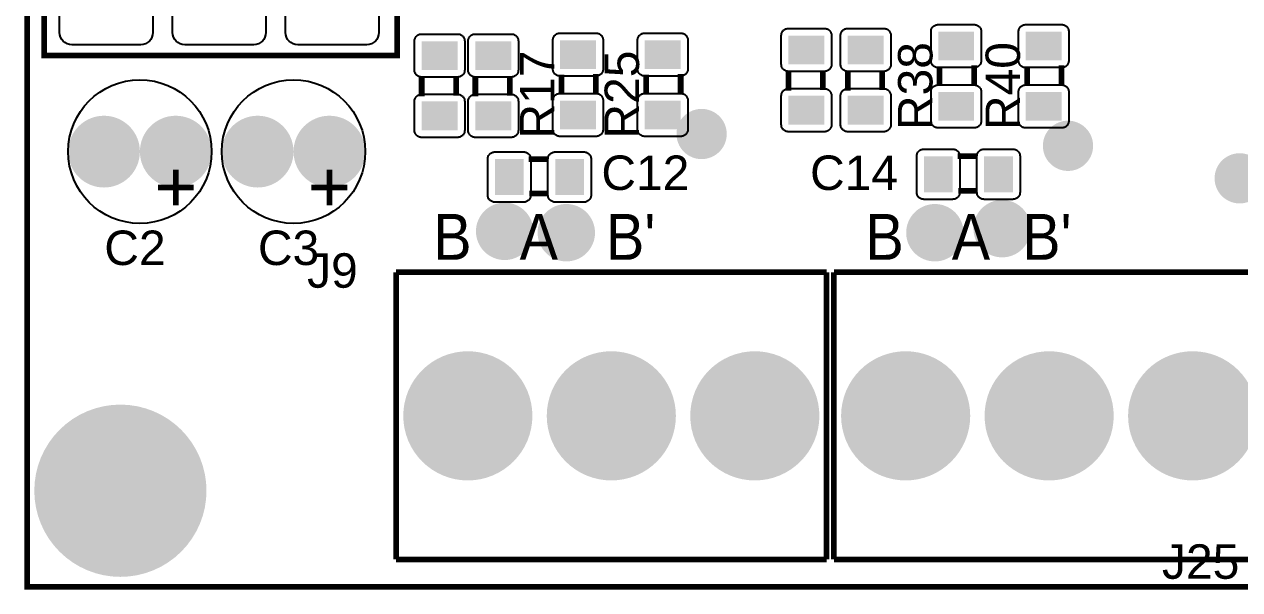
# Model space of a CAD drawing. Header units: inches. Extents: x -3.26 to 3.25, y -2.28 to 2.27.
# Drawn here: x -3.26 to -1.566, y -2.279 to -1.492 of the extents above; entities that cross this region are included whole.
import ezdxf

# ---------------------------------------------------------------- set-up
doc = ezdxf.new("R2010")
doc.units = ezdxf.units.IN
doc.layers.get('0').update_dxf_attribs({"linetype": 'CONTINUOUS'})

# ---------------------------------------------------------------- blocks, each defined once
blk = doc.blocks.new('RPAD')
blk.add_trace([(-0.5, -0.5), (-0.5, 0.5), (0.5, -0.5), (0.5, 0.5)])
blk = doc.blocks.new('EPAD')
at = {"const_width": 0.5}
blk.add_lwpolyline([(-0.25, 0, 1), (0.25, 0, 1)], format="xyb", close=True, dxfattribs=at)

msp = doc.modelspace()

# ---------------------------------------------------------------- linework, layer by layer
at = {"const_width": 0.008}
for points in [[(-3.255646, -2.275421), (3.249827, -2.275421), (3.249827, 2.267886), (-3.255646, 2.267886), (-3.255646, -2.275421)], [(-3.255646, -2.275421), (3.249827, -2.275421), (3.249827, 2.267886), (-3.255646, 2.267886), (-3.255646, -2.275421)], [(-3.255646, -2.275421), (3.249827, -2.275421), (3.249827, 2.267886), (-3.255646, 2.267886), (-3.255646, -2.275421)], [(-3.232024, -1.535264), (-2.739898, -1.535264), (-2.739898, -0.610067), (-3.232024, -0.610067), (-3.232024, -1.535264)], [(-3.232024, -1.535264), (-2.739898, -1.535264), (-2.739898, -0.610067), (-3.232024, -0.610067), (-3.232024, -1.535264)], [(-3.232024, -1.535264), (-2.739898, -1.535264), (-2.739898, -0.610067), (-3.232024, -0.610067), (-3.232024, -1.535264)], [(-2.510929, -1.588941), (-2.510929, -1.561941)], [(-2.510929, -1.588941), (-2.510929, -1.561941)], [(-2.510929, -1.588941), (-2.510929, -1.561941)], [(-2.462929, -1.588941), (-2.462929, -1.560941)], [(-2.462929, -1.588941), (-2.462929, -1.560941)], [(-2.462929, -1.588941), (-2.462929, -1.560941)], [(-2.392819, -1.588941), (-2.392819, -1.561941)], [(-2.392819, -1.588941), (-2.392819, -1.561941)], [(-2.392819, -1.588941), (-2.392819, -1.561941)], [(-2.344819, -1.588941), (-2.344819, -1.560941)], [(-2.344819, -1.588941), (-2.344819, -1.560941)], [(-2.344819, -1.588941), (-2.344819, -1.560941)], [(-2.194559, -1.55639), (-2.194559, -1.58439)], [(-2.194559, -1.55639), (-2.194559, -1.58439)], [(-2.194559, -1.55639), (-2.194559, -1.58439)], [(-2.146559, -1.55639), (-2.146559, -1.58339)], [(-2.146559, -1.55639), (-2.146559, -1.58339)], [(-2.146559, -1.55639), (-2.146559, -1.58339)], [(-2.111882, -1.55639), (-2.111882, -1.58439)], [(-2.111882, -1.55639), (-2.111882, -1.58439)], [(-2.111882, -1.55639), (-2.111882, -1.58439)], [(-2.063882, -1.55639), (-2.063882, -1.58339)], [(-2.063882, -1.55639), (-2.063882, -1.58339)], [(-2.063882, -1.55639), (-2.063882, -1.58339)], [(-1.983898, -1.57713), (-1.983898, -1.55013)], [(-1.983898, -1.57713), (-1.983898, -1.55013)], [(-1.983898, -1.57713), (-1.983898, -1.55013)], [(-1.935898, -1.57713), (-1.935898, -1.54913)], [(-1.935898, -1.57713), (-1.935898, -1.54913)], [(-1.935898, -1.57713), (-1.935898, -1.54913)], [(-1.86185, -1.57713), (-1.86185, -1.55013)], [(-1.86185, -1.57713), (-1.86185, -1.55013)], [(-1.86185, -1.57713), (-1.86185, -1.55013)], [(-1.81385, -1.57713), (-1.81385, -1.54913)], [(-1.81385, -1.57713), (-1.81385, -1.54913)], [(-1.81385, -1.57713), (-1.81385, -1.54913)], [(-2.705843, -1.564264), (-2.705843, -1.592264)], [(-2.705843, -1.564264), (-2.705843, -1.592264)], [(-2.705843, -1.564264), (-2.705843, -1.592264)], [(-2.657843, -1.564264), (-2.657843, -1.591264)], [(-2.657843, -1.564264), (-2.657843, -1.591264)], [(-2.657843, -1.564264), (-2.657843, -1.591264)], [(-2.631039, -1.564264), (-2.631039, -1.592264)], [(-2.631039, -1.564264), (-2.631039, -1.592264)], [(-2.631039, -1.564264), (-2.631039, -1.592264)], [(-2.583039, -1.564264), (-2.583039, -1.591264)], [(-2.583039, -1.564264), (-2.583039, -1.591264)], [(-2.583039, -1.564264), (-2.583039, -1.591264)], [(-2.52874, -1.679555), (-2.55674, -1.679555)], [(-2.52874, -1.679555), (-2.55674, -1.679555)], [(-2.52874, -1.679555), (-2.55674, -1.679555)], [(-1.930843, -1.675618), (-1.958843, -1.675618)], [(-1.930843, -1.675618), (-1.958843, -1.675618)], [(-1.930843, -1.675618), (-1.958843, -1.675618)], [(-3.048528, -1.744122), (-3.048528, -1.694122)], [(-3.048528, -1.744122), (-3.048528, -1.694122)], [(-3.048528, -1.744122), (-3.048528, -1.694122)], [(-2.834386, -1.744122), (-2.834386, -1.694122)], [(-2.834386, -1.744122), (-2.834386, -1.694122)], [(-2.834386, -1.744122), (-2.834386, -1.694122)], [(-3.023528, -1.719122), (-3.073528, -1.719122)], [(-3.023528, -1.719122), (-3.073528, -1.719122)], [(-3.023528, -1.719122), (-3.073528, -1.719122)], [(-2.809386, -1.719122), (-2.859386, -1.719122)], [(-2.809386, -1.719122), (-2.859386, -1.719122)], [(-2.809386, -1.719122), (-2.859386, -1.719122)], [(-2.52874, -1.727555), (-2.55574, -1.727555)], [(-2.52874, -1.727555), (-2.55574, -1.727555)], [(-2.52874, -1.727555), (-2.55574, -1.727555)], [(-1.930843, -1.723618), (-1.957843, -1.723618)], [(-1.930843, -1.723618), (-1.957843, -1.723618)], [(-1.930843, -1.723618), (-1.957843, -1.723618)], [(-2.741472, -1.837232), (-2.741472, -2.237232)], [(-2.141472, -1.837232), (-2.741472, -1.837232)], [(-2.741472, -1.837232), (-2.741472, -2.237232)], [(-2.141472, -1.837232), (-2.741472, -1.837232)], [(-2.741472, -1.837232), (-2.741472, -2.237232)], [(-2.141472, -1.837232), (-2.741472, -1.837232)], [(-2.141472, -1.837232), (-2.141472, -2.237232)], [(-2.141472, -1.837232), (-2.141472, -2.237232)], [(-2.141472, -1.837232), (-2.141472, -2.237232)], [(-2.131236, -1.837232), (-2.131236, -2.237232)], [(-1.531236, -1.837232), (-2.131236, -1.837232)], [(-2.131236, -1.837232), (-2.131236, -2.237232)], [(-1.531236, -1.837232), (-2.131236, -1.837232)], [(-2.131236, -1.837232), (-2.131236, -2.237232)], [(-1.531236, -1.837232), (-2.131236, -1.837232)], [(-2.741472, -2.237232), (-2.141472, -2.237232)], [(-2.741472, -2.237232), (-2.141472, -2.237232)], [(-2.741472, -2.237232), (-2.141472, -2.237232)], [(-2.131236, -2.237232), (-1.531236, -2.237232)], [(-2.131236, -2.237232), (-1.531236, -2.237232)], [(-2.131236, -2.237232), (-1.531236, -2.237232)]]:
    msp.add_lwpolyline(points, dxfattribs=at)
for points in [[(-3.080409, -1.457146), (-3.080409, -1.503146), (-3.080748, -1.506622), (-3.081721, -1.509836), (-3.083267, -1.512727), (-3.085324, -1.515231), (-3.087828, -1.517288), (-3.090719, -1.518834), (-3.093933, -1.519807), (-3.097409, -1.520146), (-3.193409, -1.520146), (-3.196885, -1.519807), (-3.2001, -1.518834), (-3.202991, -1.517288), (-3.205495, -1.515231), (-3.207552, -1.512727), (-3.209098, -1.509836), (-3.210071, -1.506622), (-3.210409, -1.503146), (-3.210409, -1.457146)], [(-2.922929, -1.457146), (-2.922929, -1.503146), (-2.923267, -1.506622), (-2.924241, -1.509836), (-2.925787, -1.512727), (-2.927843, -1.515231), (-2.930348, -1.517288), (-2.933239, -1.518834), (-2.936453, -1.519807), (-2.939929, -1.520146), (-3.035929, -1.520146), (-3.039405, -1.519807), (-3.042619, -1.518834), (-3.04551, -1.517288), (-3.048015, -1.515231), (-3.050072, -1.512727), (-3.051618, -1.509836), (-3.052591, -1.506622), (-3.052929, -1.503146), (-3.052929, -1.457146)], [(-2.765449, -1.457146), (-2.765449, -1.503146), (-2.765787, -1.506622), (-2.76676, -1.509836), (-2.768306, -1.512727), (-2.770363, -1.515231), (-2.772868, -1.517288), (-2.775759, -1.518834), (-2.778973, -1.519807), (-2.782449, -1.520146), (-2.878449, -1.520146), (-2.881925, -1.519807), (-2.885139, -1.518834), (-2.88803, -1.517288), (-2.890535, -1.515231), (-2.892591, -1.512727), (-2.894137, -1.509836), (-2.895111, -1.506622), (-2.895449, -1.503146), (-2.895449, -1.457146)]]:
    msp.add_lwpolyline(points)
for points in [[(-2.645843, -1.515264), (-2.645843, -1.555264), (-2.645893, -1.556303), (-2.646041, -1.557308), (-2.646283, -1.558275), (-2.646614, -1.559199), (-2.647029, -1.560076), (-2.647524, -1.5609), (-2.648093, -1.561667), (-2.648733, -1.562373), (-2.649439, -1.563013), (-2.650207, -1.563583), (-2.651031, -1.564077), (-2.651907, -1.564492), (-2.652831, -1.564823), (-2.653798, -1.565065), (-2.654803, -1.565213), (-2.655843, -1.565264), (-2.705843, -1.565264), (-2.706882, -1.565213), (-2.707887, -1.565065), (-2.708854, -1.564823), (-2.709778, -1.564492), (-2.710654, -1.564077), (-2.711478, -1.563583), (-2.712246, -1.563013), (-2.712952, -1.562373), (-2.713592, -1.561667), (-2.714161, -1.5609), (-2.714656, -1.560076), (-2.715071, -1.559199), (-2.715402, -1.558275), (-2.715644, -1.557308), (-2.715792, -1.556303), (-2.715843, -1.555264), (-2.715843, -1.515264), (-2.715792, -1.514224), (-2.715644, -1.513219), (-2.715402, -1.512252), (-2.715071, -1.511328), (-2.714656, -1.510452), (-2.714161, -1.509628), (-2.713592, -1.50886), (-2.712952, -1.508154), (-2.712246, -1.507514), (-2.711478, -1.506945), (-2.710654, -1.50645), (-2.709778, -1.506035), (-2.708854, -1.505705), (-2.707887, -1.505463), (-2.706882, -1.505314), (-2.705843, -1.505264), (-2.655843, -1.505264), (-2.654803, -1.505314), (-2.653798, -1.505463), (-2.652831, -1.505705), (-2.651907, -1.506035), (-2.651031, -1.50645), (-2.650207, -1.506945), (-2.649439, -1.507514), (-2.648733, -1.508154), (-2.648093, -1.50886), (-2.647524, -1.509628), (-2.647029, -1.510452), (-2.646614, -1.511328), (-2.646283, -1.512252), (-2.646041, -1.513219), (-2.645893, -1.514224), (-2.645843, -1.515264)], [(-2.571039, -1.515264), (-2.571039, -1.555264), (-2.57109, -1.556303), (-2.571238, -1.557308), (-2.57148, -1.558275), (-2.571811, -1.559199), (-2.572226, -1.560076), (-2.57272, -1.5609), (-2.57329, -1.561667), (-2.57393, -1.562373), (-2.574636, -1.563013), (-2.575404, -1.563583), (-2.576228, -1.564077), (-2.577104, -1.564492), (-2.578028, -1.564823), (-2.578995, -1.565065), (-2.58, -1.565213), (-2.581039, -1.565264), (-2.631039, -1.565264), (-2.632079, -1.565213), (-2.633084, -1.565065), (-2.634051, -1.564823), (-2.634975, -1.564492), (-2.635851, -1.564077), (-2.636675, -1.563583), (-2.637443, -1.563013), (-2.638149, -1.562373), (-2.638789, -1.561667), (-2.639358, -1.5609), (-2.639853, -1.560076), (-2.640268, -1.559199), (-2.640598, -1.558275), (-2.640841, -1.557308), (-2.640989, -1.556303), (-2.641039, -1.555264), (-2.641039, -1.515264), (-2.640989, -1.514224), (-2.640841, -1.513219), (-2.640598, -1.512252), (-2.640268, -1.511328), (-2.639853, -1.510452), (-2.639358, -1.509628), (-2.638789, -1.50886), (-2.638149, -1.508154), (-2.637443, -1.507514), (-2.636675, -1.506945), (-2.635851, -1.50645), (-2.634975, -1.506035), (-2.634051, -1.505705), (-2.633084, -1.505463), (-2.632079, -1.505314), (-2.631039, -1.505264), (-2.581039, -1.505264), (-2.58, -1.505314), (-2.578995, -1.505463), (-2.578028, -1.505705), (-2.577104, -1.506035), (-2.576228, -1.50645), (-2.575404, -1.506945), (-2.574636, -1.507514), (-2.57393, -1.508154), (-2.57329, -1.50886), (-2.57272, -1.509628), (-2.572226, -1.510452), (-2.571811, -1.511328), (-2.57148, -1.512252), (-2.571238, -1.513219), (-2.57109, -1.514224), (-2.571039, -1.515264)], [(-2.522929, -1.553941), (-2.522929, -1.513941), (-2.522879, -1.512902), (-2.52273, -1.511896), (-2.522488, -1.51093), (-2.522157, -1.510006), (-2.521743, -1.509129), (-2.521248, -1.508305), (-2.520679, -1.507537), (-2.520039, -1.506831), (-2.519332, -1.506191), (-2.518565, -1.505622), (-2.517741, -1.505128), (-2.516865, -1.504713), (-2.515941, -1.504382), (-2.514974, -1.50414), (-2.513969, -1.503991), (-2.512929, -1.503941), (-2.462929, -1.503941), (-2.46189, -1.503991), (-2.460885, -1.50414), (-2.459918, -1.504382), (-2.458994, -1.504713), (-2.458117, -1.505128), (-2.457293, -1.505622), (-2.456526, -1.506191), (-2.45582, -1.506831), (-2.45518, -1.507537), (-2.45461, -1.508305), (-2.454115, -1.509129), (-2.453701, -1.510006), (-2.45337, -1.51093), (-2.453128, -1.511896), (-2.45298, -1.512902), (-2.452929, -1.513941), (-2.452929, -1.553941), (-2.45298, -1.55498), (-2.453128, -1.555985), (-2.45337, -1.556952), (-2.453701, -1.557876), (-2.454115, -1.558753), (-2.45461, -1.559577), (-2.45518, -1.560344), (-2.45582, -1.56105), (-2.456526, -1.561691), (-2.457293, -1.56226), (-2.458117, -1.562754), (-2.458994, -1.563169), (-2.459918, -1.5635), (-2.460885, -1.563742), (-2.46189, -1.563891), (-2.462929, -1.563941), (-2.512929, -1.563941), (-2.513969, -1.563891), (-2.514974, -1.563742), (-2.515941, -1.5635), (-2.516865, -1.563169), (-2.517741, -1.562754), (-2.518565, -1.56226), (-2.519332, -1.561691), (-2.520039, -1.56105), (-2.520679, -1.560344), (-2.521248, -1.559577), (-2.521743, -1.558753), (-2.522157, -1.557876), (-2.522488, -1.556952), (-2.52273, -1.555985), (-2.522879, -1.55498), (-2.522929, -1.553941)], [(-2.404819, -1.553941), (-2.404819, -1.513941), (-2.404769, -1.512902), (-2.40462, -1.511896), (-2.404378, -1.51093), (-2.404047, -1.510006), (-2.403633, -1.509129), (-2.403138, -1.508305), (-2.402569, -1.507537), (-2.401928, -1.506831), (-2.401222, -1.506191), (-2.400455, -1.505622), (-2.399631, -1.505128), (-2.398754, -1.504713), (-2.39783, -1.504382), (-2.396863, -1.50414), (-2.395858, -1.503991), (-2.394819, -1.503941), (-2.344819, -1.503941), (-2.34378, -1.503991), (-2.342774, -1.50414), (-2.341807, -1.504382), (-2.340883, -1.504713), (-2.340007, -1.505128), (-2.339183, -1.505622), (-2.338416, -1.506191), (-2.337709, -1.506831), (-2.337069, -1.507537), (-2.3365, -1.508305), (-2.336005, -1.509129), (-2.335591, -1.510006), (-2.33526, -1.51093), (-2.335018, -1.511896), (-2.334869, -1.512902), (-2.334819, -1.513941), (-2.334819, -1.553941), (-2.334869, -1.55498), (-2.335018, -1.555985), (-2.33526, -1.556952), (-2.335591, -1.557876), (-2.336005, -1.558753), (-2.3365, -1.559577), (-2.337069, -1.560344), (-2.337709, -1.56105), (-2.338416, -1.561691), (-2.339183, -1.56226), (-2.340007, -1.562754), (-2.340883, -1.563169), (-2.341807, -1.5635), (-2.342774, -1.563742), (-2.34378, -1.563891), (-2.344819, -1.563941), (-2.394819, -1.563941), (-2.395858, -1.563891), (-2.396863, -1.563742), (-2.39783, -1.5635), (-2.398754, -1.563169), (-2.399631, -1.562754), (-2.400455, -1.56226), (-2.401222, -1.561691), (-2.401928, -1.56105), (-2.402569, -1.560344), (-2.403138, -1.559577), (-2.403633, -1.558753), (-2.404047, -1.557876), (-2.404378, -1.556952), (-2.40462, -1.555985), (-2.404769, -1.55498), (-2.404819, -1.553941)], [(-2.134559, -1.50739), (-2.134559, -1.54739), (-2.134609, -1.548429), (-2.134758, -1.549434), (-2.135, -1.550401), (-2.135331, -1.551325), (-2.135745, -1.552202), (-2.13624, -1.553026), (-2.136809, -1.553793), (-2.13745, -1.554499), (-2.138156, -1.555139), (-2.138923, -1.555709), (-2.139747, -1.556203), (-2.140624, -1.556618), (-2.141548, -1.556949), (-2.142515, -1.557191), (-2.14352, -1.557339), (-2.144559, -1.55739), (-2.194559, -1.55739), (-2.195598, -1.557339), (-2.196604, -1.557191), (-2.19757, -1.556949), (-2.198494, -1.556618), (-2.199371, -1.556203), (-2.200195, -1.555709), (-2.200962, -1.555139), (-2.201669, -1.554499), (-2.202309, -1.553793), (-2.202878, -1.553026), (-2.203373, -1.552202), (-2.203787, -1.551325), (-2.204118, -1.550401), (-2.20436, -1.549434), (-2.204509, -1.548429), (-2.204559, -1.54739), (-2.204559, -1.50739), (-2.204509, -1.50635), (-2.20436, -1.505345), (-2.204118, -1.504378), (-2.203787, -1.503454), (-2.203373, -1.502578), (-2.202878, -1.501754), (-2.202309, -1.500986), (-2.201669, -1.50028), (-2.200962, -1.49964), (-2.200195, -1.499071), (-2.199371, -1.498576), (-2.198494, -1.498161), (-2.19757, -1.497831), (-2.196604, -1.497589), (-2.195598, -1.49744), (-2.194559, -1.49739), (-2.144559, -1.49739), (-2.14352, -1.49744), (-2.142515, -1.497589), (-2.141548, -1.497831), (-2.140624, -1.498161), (-2.139747, -1.498576), (-2.138923, -1.499071), (-2.138156, -1.49964), (-2.13745, -1.50028), (-2.136809, -1.500986), (-2.13624, -1.501754), (-2.135745, -1.502578), (-2.135331, -1.503454), (-2.135, -1.504378), (-2.134758, -1.505345), (-2.134609, -1.50635), (-2.134559, -1.50739)], [(-2.051882, -1.50739), (-2.051882, -1.54739), (-2.051932, -1.548429), (-2.052081, -1.549434), (-2.052323, -1.550401), (-2.052654, -1.551325), (-2.053068, -1.552202), (-2.053563, -1.553026), (-2.054132, -1.553793), (-2.054772, -1.554499), (-2.055479, -1.555139), (-2.056246, -1.555709), (-2.05707, -1.556203), (-2.057946, -1.556618), (-2.05887, -1.556949), (-2.059837, -1.557191), (-2.060843, -1.557339), (-2.061882, -1.55739), (-2.111882, -1.55739), (-2.112921, -1.557339), (-2.113926, -1.557191), (-2.114893, -1.556949), (-2.115817, -1.556618), (-2.116694, -1.556203), (-2.117518, -1.555709), (-2.118285, -1.555139), (-2.118991, -1.554499), (-2.119631, -1.553793), (-2.120201, -1.553026), (-2.120696, -1.552202), (-2.12111, -1.551325), (-2.121441, -1.550401), (-2.121683, -1.549434), (-2.121831, -1.548429), (-2.121882, -1.54739), (-2.121882, -1.50739), (-2.121831, -1.50635), (-2.121683, -1.505345), (-2.121441, -1.504378), (-2.12111, -1.503454), (-2.120696, -1.502578), (-2.120201, -1.501754), (-2.119631, -1.500986), (-2.118991, -1.50028), (-2.118285, -1.49964), (-2.117518, -1.499071), (-2.116694, -1.498576), (-2.115817, -1.498161), (-2.114893, -1.497831), (-2.113926, -1.497589), (-2.112921, -1.49744), (-2.111882, -1.49739), (-2.061882, -1.49739), (-2.060843, -1.49744), (-2.059837, -1.497589), (-2.05887, -1.497831), (-2.057946, -1.498161), (-2.05707, -1.498576), (-2.056246, -1.499071), (-2.055479, -1.49964), (-2.054772, -1.50028), (-2.054132, -1.500986), (-2.053563, -1.501754), (-2.053068, -1.502578), (-2.052654, -1.503454), (-2.052323, -1.504378), (-2.052081, -1.505345), (-2.051932, -1.50635), (-2.051882, -1.50739)], [(-1.995898, -1.54213), (-1.995898, -1.50213), (-1.995847, -1.501091), (-1.995699, -1.500085), (-1.995457, -1.499119), (-1.995126, -1.498194), (-1.994711, -1.497318), (-1.994217, -1.496494), (-1.993647, -1.495726), (-1.993007, -1.49502), (-1.992301, -1.49438), (-1.991533, -1.493811), (-1.990709, -1.493317), (-1.989833, -1.492902), (-1.988909, -1.492571), (-1.987942, -1.492329), (-1.986937, -1.49218), (-1.985898, -1.49213), (-1.935898, -1.49213), (-1.934858, -1.49218), (-1.933853, -1.492329), (-1.932886, -1.492571), (-1.931962, -1.492902), (-1.931086, -1.493317), (-1.930262, -1.493811), (-1.929494, -1.49438), (-1.928788, -1.49502), (-1.928148, -1.495726), (-1.927579, -1.496494), (-1.927084, -1.497318), (-1.926669, -1.498194), (-1.926339, -1.499119), (-1.926096, -1.500085), (-1.925948, -1.501091), (-1.925898, -1.50213), (-1.925898, -1.54213), (-1.925948, -1.543169), (-1.926096, -1.544174), (-1.926339, -1.545141), (-1.926669, -1.546065), (-1.927084, -1.546942), (-1.927579, -1.547766), (-1.928148, -1.548533), (-1.928788, -1.549239), (-1.929494, -1.54988), (-1.930262, -1.550449), (-1.931086, -1.550943), (-1.931962, -1.551358), (-1.932886, -1.551689), (-1.933853, -1.551931), (-1.934858, -1.55208), (-1.935898, -1.55213), (-1.985898, -1.55213), (-1.986937, -1.55208), (-1.987942, -1.551931), (-1.988909, -1.551689), (-1.989833, -1.551358), (-1.990709, -1.550943), (-1.991533, -1.550449), (-1.992301, -1.54988), (-1.993007, -1.549239), (-1.993647, -1.548533), (-1.994217, -1.547766), (-1.994711, -1.546942), (-1.995126, -1.546065), (-1.995457, -1.545141), (-1.995699, -1.544174), (-1.995847, -1.543169), (-1.995898, -1.54213)], [(-1.87385, -1.54213), (-1.87385, -1.50213), (-1.8738, -1.501091), (-1.873652, -1.500085), (-1.873409, -1.499119), (-1.873079, -1.498194), (-1.872664, -1.497318), (-1.872169, -1.496494), (-1.8716, -1.495726), (-1.87096, -1.49502), (-1.870254, -1.49438), (-1.869486, -1.493811), (-1.868662, -1.493317), (-1.867786, -1.492902), (-1.866862, -1.492571), (-1.865895, -1.492329), (-1.86489, -1.49218), (-1.86385, -1.49213), (-1.81385, -1.49213), (-1.812811, -1.49218), (-1.811806, -1.492329), (-1.810839, -1.492571), (-1.809915, -1.492902), (-1.809039, -1.493317), (-1.808215, -1.493811), (-1.807447, -1.49438), (-1.806741, -1.49502), (-1.806101, -1.495726), (-1.805531, -1.496494), (-1.805037, -1.497318), (-1.804622, -1.498194), (-1.804291, -1.499119), (-1.804049, -1.500085), (-1.803901, -1.501091), (-1.80385, -1.50213), (-1.80385, -1.54213), (-1.803901, -1.543169), (-1.804049, -1.544174), (-1.804291, -1.545141), (-1.804622, -1.546065), (-1.805037, -1.546942), (-1.805531, -1.547766), (-1.806101, -1.548533), (-1.806741, -1.549239), (-1.807447, -1.54988), (-1.808215, -1.550449), (-1.809039, -1.550943), (-1.809915, -1.551358), (-1.810839, -1.551689), (-1.811806, -1.551931), (-1.812811, -1.55208), (-1.81385, -1.55213), (-1.86385, -1.55213), (-1.86489, -1.55208), (-1.865895, -1.551931), (-1.866862, -1.551689), (-1.867786, -1.551358), (-1.868662, -1.550943), (-1.869486, -1.550449), (-1.870254, -1.54988), (-1.87096, -1.549239), (-1.8716, -1.548533), (-1.872169, -1.547766), (-1.872664, -1.546942), (-1.873079, -1.546065), (-1.873409, -1.545141), (-1.873652, -1.544174), (-1.8738, -1.543169), (-1.87385, -1.54213)], [(-2.645843, -1.599264), (-2.645843, -1.639264), (-2.645893, -1.640303), (-2.646041, -1.641308), (-2.646283, -1.642275), (-2.646614, -1.643199), (-2.647029, -1.644076), (-2.647524, -1.6449), (-2.648093, -1.645667), (-2.648733, -1.646373), (-2.649439, -1.647013), (-2.650207, -1.647583), (-2.651031, -1.648077), (-2.651907, -1.648492), (-2.652831, -1.648823), (-2.653798, -1.649065), (-2.654803, -1.649213), (-2.655843, -1.649264), (-2.705843, -1.649264), (-2.706882, -1.649213), (-2.707887, -1.649065), (-2.708854, -1.648823), (-2.709778, -1.648492), (-2.710654, -1.648077), (-2.711478, -1.647583), (-2.712246, -1.647013), (-2.712952, -1.646373), (-2.713592, -1.645667), (-2.714161, -1.6449), (-2.714656, -1.644076), (-2.715071, -1.643199), (-2.715402, -1.642275), (-2.715644, -1.641308), (-2.715792, -1.640303), (-2.715843, -1.639264), (-2.715843, -1.599264), (-2.715792, -1.598224), (-2.715644, -1.597219), (-2.715402, -1.596252), (-2.715071, -1.595328), (-2.714656, -1.594452), (-2.714161, -1.593628), (-2.713592, -1.59286), (-2.712952, -1.592154), (-2.712246, -1.591514), (-2.711478, -1.590945), (-2.710654, -1.59045), (-2.709778, -1.590035), (-2.708854, -1.589705), (-2.707887, -1.589463), (-2.706882, -1.589314), (-2.705843, -1.589264), (-2.655843, -1.589264), (-2.654803, -1.589314), (-2.653798, -1.589463), (-2.652831, -1.589705), (-2.651907, -1.590035), (-2.651031, -1.59045), (-2.650207, -1.590945), (-2.649439, -1.591514), (-2.648733, -1.592154), (-2.648093, -1.59286), (-2.647524, -1.593628), (-2.647029, -1.594452), (-2.646614, -1.595328), (-2.646283, -1.596252), (-2.646041, -1.597219), (-2.645893, -1.598224), (-2.645843, -1.599264)], [(-2.571039, -1.599264), (-2.571039, -1.639264), (-2.57109, -1.640303), (-2.571238, -1.641308), (-2.57148, -1.642275), (-2.571811, -1.643199), (-2.572226, -1.644076), (-2.57272, -1.6449), (-2.57329, -1.645667), (-2.57393, -1.646373), (-2.574636, -1.647013), (-2.575404, -1.647583), (-2.576228, -1.648077), (-2.577104, -1.648492), (-2.578028, -1.648823), (-2.578995, -1.649065), (-2.58, -1.649213), (-2.581039, -1.649264), (-2.631039, -1.649264), (-2.632079, -1.649213), (-2.633084, -1.649065), (-2.634051, -1.648823), (-2.634975, -1.648492), (-2.635851, -1.648077), (-2.636675, -1.647583), (-2.637443, -1.647013), (-2.638149, -1.646373), (-2.638789, -1.645667), (-2.639358, -1.6449), (-2.639853, -1.644076), (-2.640268, -1.643199), (-2.640598, -1.642275), (-2.640841, -1.641308), (-2.640989, -1.640303), (-2.641039, -1.639264), (-2.641039, -1.599264), (-2.640989, -1.598224), (-2.640841, -1.597219), (-2.640598, -1.596252), (-2.640268, -1.595328), (-2.639853, -1.594452), (-2.639358, -1.593628), (-2.638789, -1.59286), (-2.638149, -1.592154), (-2.637443, -1.591514), (-2.636675, -1.590945), (-2.635851, -1.59045), (-2.634975, -1.590035), (-2.634051, -1.589705), (-2.633084, -1.589463), (-2.632079, -1.589314), (-2.631039, -1.589264), (-2.581039, -1.589264), (-2.58, -1.589314), (-2.578995, -1.589463), (-2.578028, -1.589705), (-2.577104, -1.590035), (-2.576228, -1.59045), (-2.575404, -1.590945), (-2.574636, -1.591514), (-2.57393, -1.592154), (-2.57329, -1.59286), (-2.57272, -1.593628), (-2.572226, -1.594452), (-2.571811, -1.595328), (-2.57148, -1.596252), (-2.571238, -1.597219), (-2.57109, -1.598224), (-2.571039, -1.599264)], [(-2.522929, -1.637941), (-2.522929, -1.597941), (-2.522879, -1.596902), (-2.52273, -1.595896), (-2.522488, -1.59493), (-2.522157, -1.594006), (-2.521743, -1.593129), (-2.521248, -1.592305), (-2.520679, -1.591537), (-2.520039, -1.590831), (-2.519332, -1.590191), (-2.518565, -1.589622), (-2.517741, -1.589128), (-2.516865, -1.588713), (-2.515941, -1.588382), (-2.514974, -1.58814), (-2.513969, -1.587991), (-2.512929, -1.587941), (-2.462929, -1.587941), (-2.46189, -1.587991), (-2.460885, -1.58814), (-2.459918, -1.588382), (-2.458994, -1.588713), (-2.458117, -1.589128), (-2.457293, -1.589622), (-2.456526, -1.590191), (-2.45582, -1.590831), (-2.45518, -1.591537), (-2.45461, -1.592305), (-2.454115, -1.593129), (-2.453701, -1.594006), (-2.45337, -1.59493), (-2.453128, -1.595896), (-2.45298, -1.596902), (-2.452929, -1.597941), (-2.452929, -1.637941), (-2.45298, -1.63898), (-2.453128, -1.639985), (-2.45337, -1.640952), (-2.453701, -1.641876), (-2.454115, -1.642753), (-2.45461, -1.643577), (-2.45518, -1.644344), (-2.45582, -1.64505), (-2.456526, -1.645691), (-2.457293, -1.64626), (-2.458117, -1.646754), (-2.458994, -1.647169), (-2.459918, -1.6475), (-2.460885, -1.647742), (-2.46189, -1.647891), (-2.462929, -1.647941), (-2.512929, -1.647941), (-2.513969, -1.647891), (-2.514974, -1.647742), (-2.515941, -1.6475), (-2.516865, -1.647169), (-2.517741, -1.646754), (-2.518565, -1.64626), (-2.519332, -1.645691), (-2.520039, -1.64505), (-2.520679, -1.644344), (-2.521248, -1.643577), (-2.521743, -1.642753), (-2.522157, -1.641876), (-2.522488, -1.640952), (-2.52273, -1.639985), (-2.522879, -1.63898), (-2.522929, -1.637941)], [(-2.404819, -1.637941), (-2.404819, -1.597941), (-2.404769, -1.596902), (-2.40462, -1.595896), (-2.404378, -1.59493), (-2.404047, -1.594006), (-2.403633, -1.593129), (-2.403138, -1.592305), (-2.402569, -1.591537), (-2.401928, -1.590831), (-2.401222, -1.590191), (-2.400455, -1.589622), (-2.399631, -1.589128), (-2.398754, -1.588713), (-2.39783, -1.588382), (-2.396863, -1.58814), (-2.395858, -1.587991), (-2.394819, -1.587941), (-2.344819, -1.587941), (-2.34378, -1.587991), (-2.342774, -1.58814), (-2.341807, -1.588382), (-2.340883, -1.588713), (-2.340007, -1.589128), (-2.339183, -1.589622), (-2.338416, -1.590191), (-2.337709, -1.590831), (-2.337069, -1.591537), (-2.3365, -1.592305), (-2.336005, -1.593129), (-2.335591, -1.594006), (-2.33526, -1.59493), (-2.335018, -1.595896), (-2.334869, -1.596902), (-2.334819, -1.597941), (-2.334819, -1.637941), (-2.334869, -1.63898), (-2.335018, -1.639985), (-2.33526, -1.640952), (-2.335591, -1.641876), (-2.336005, -1.642753), (-2.3365, -1.643577), (-2.337069, -1.644344), (-2.337709, -1.64505), (-2.338416, -1.645691), (-2.339183, -1.64626), (-2.340007, -1.646754), (-2.340883, -1.647169), (-2.341807, -1.6475), (-2.342774, -1.647742), (-2.34378, -1.647891), (-2.344819, -1.647941), (-2.394819, -1.647941), (-2.395858, -1.647891), (-2.396863, -1.647742), (-2.39783, -1.6475), (-2.398754, -1.647169), (-2.399631, -1.646754), (-2.400455, -1.64626), (-2.401222, -1.645691), (-2.401928, -1.64505), (-2.402569, -1.644344), (-2.403138, -1.643577), (-2.403633, -1.642753), (-2.404047, -1.641876), (-2.404378, -1.640952), (-2.40462, -1.639985), (-2.404769, -1.63898), (-2.404819, -1.637941)], [(-2.134559, -1.59139), (-2.134559, -1.63139), (-2.134609, -1.632429), (-2.134758, -1.633434), (-2.135, -1.634401), (-2.135331, -1.635325), (-2.135745, -1.636202), (-2.13624, -1.637026), (-2.136809, -1.637793), (-2.13745, -1.638499), (-2.138156, -1.639139), (-2.138923, -1.639709), (-2.139747, -1.640203), (-2.140624, -1.640618), (-2.141548, -1.640949), (-2.142515, -1.641191), (-2.14352, -1.641339), (-2.144559, -1.64139), (-2.194559, -1.64139), (-2.195598, -1.641339), (-2.196604, -1.641191), (-2.19757, -1.640949), (-2.198494, -1.640618), (-2.199371, -1.640203), (-2.200195, -1.639709), (-2.200962, -1.639139), (-2.201669, -1.638499), (-2.202309, -1.637793), (-2.202878, -1.637026), (-2.203373, -1.636202), (-2.203787, -1.635325), (-2.204118, -1.634401), (-2.20436, -1.633434), (-2.204509, -1.632429), (-2.204559, -1.63139), (-2.204559, -1.59139), (-2.204509, -1.59035), (-2.20436, -1.589345), (-2.204118, -1.588378), (-2.203787, -1.587454), (-2.203373, -1.586578), (-2.202878, -1.585754), (-2.202309, -1.584986), (-2.201669, -1.58428), (-2.200962, -1.58364), (-2.200195, -1.583071), (-2.199371, -1.582576), (-2.198494, -1.582161), (-2.19757, -1.581831), (-2.196604, -1.581589), (-2.195598, -1.58144), (-2.194559, -1.58139), (-2.144559, -1.58139), (-2.14352, -1.58144), (-2.142515, -1.581589), (-2.141548, -1.581831), (-2.140624, -1.582161), (-2.139747, -1.582576), (-2.138923, -1.583071), (-2.138156, -1.58364), (-2.13745, -1.58428), (-2.136809, -1.584986), (-2.13624, -1.585754), (-2.135745, -1.586578), (-2.135331, -1.587454), (-2.135, -1.588378), (-2.134758, -1.589345), (-2.134609, -1.59035), (-2.134559, -1.59139)], [(-2.051882, -1.59139), (-2.051882, -1.63139), (-2.051932, -1.632429), (-2.052081, -1.633434), (-2.052323, -1.634401), (-2.052654, -1.635325), (-2.053068, -1.636202), (-2.053563, -1.637026), (-2.054132, -1.637793), (-2.054772, -1.638499), (-2.055479, -1.639139), (-2.056246, -1.639709), (-2.05707, -1.640203), (-2.057946, -1.640618), (-2.05887, -1.640949), (-2.059837, -1.641191), (-2.060843, -1.641339), (-2.061882, -1.64139), (-2.111882, -1.64139), (-2.112921, -1.641339), (-2.113926, -1.641191), (-2.114893, -1.640949), (-2.115817, -1.640618), (-2.116694, -1.640203), (-2.117518, -1.639709), (-2.118285, -1.639139), (-2.118991, -1.638499), (-2.119631, -1.637793), (-2.120201, -1.637026), (-2.120696, -1.636202), (-2.12111, -1.635325), (-2.121441, -1.634401), (-2.121683, -1.633434), (-2.121831, -1.632429), (-2.121882, -1.63139), (-2.121882, -1.59139), (-2.121831, -1.59035), (-2.121683, -1.589345), (-2.121441, -1.588378), (-2.12111, -1.587454), (-2.120696, -1.586578), (-2.120201, -1.585754), (-2.119631, -1.584986), (-2.118991, -1.58428), (-2.118285, -1.58364), (-2.117518, -1.583071), (-2.116694, -1.582576), (-2.115817, -1.582161), (-2.114893, -1.581831), (-2.113926, -1.581589), (-2.112921, -1.58144), (-2.111882, -1.58139), (-2.061882, -1.58139), (-2.060843, -1.58144), (-2.059837, -1.581589), (-2.05887, -1.581831), (-2.057946, -1.582161), (-2.05707, -1.582576), (-2.056246, -1.583071), (-2.055479, -1.58364), (-2.054772, -1.58428), (-2.054132, -1.584986), (-2.053563, -1.585754), (-2.053068, -1.586578), (-2.052654, -1.587454), (-2.052323, -1.588378), (-2.052081, -1.589345), (-2.051932, -1.59035), (-2.051882, -1.59139)], [(-1.995898, -1.62613), (-1.995898, -1.58613), (-1.995847, -1.585091), (-1.995699, -1.584085), (-1.995457, -1.583119), (-1.995126, -1.582194), (-1.994711, -1.581318), (-1.994217, -1.580494), (-1.993647, -1.579726), (-1.993007, -1.57902), (-1.992301, -1.57838), (-1.991533, -1.577811), (-1.990709, -1.577317), (-1.989833, -1.576902), (-1.988909, -1.576571), (-1.987942, -1.576329), (-1.986937, -1.57618), (-1.985898, -1.57613), (-1.935898, -1.57613), (-1.934858, -1.57618), (-1.933853, -1.576329), (-1.932886, -1.576571), (-1.931962, -1.576902), (-1.931086, -1.577317), (-1.930262, -1.577811), (-1.929494, -1.57838), (-1.928788, -1.57902), (-1.928148, -1.579726), (-1.927579, -1.580494), (-1.927084, -1.581318), (-1.926669, -1.582194), (-1.926339, -1.583119), (-1.926096, -1.584085), (-1.925948, -1.585091), (-1.925898, -1.58613), (-1.925898, -1.62613), (-1.925948, -1.627169), (-1.926096, -1.628174), (-1.926339, -1.629141), (-1.926669, -1.630065), (-1.927084, -1.630942), (-1.927579, -1.631766), (-1.928148, -1.632533), (-1.928788, -1.633239), (-1.929494, -1.63388), (-1.930262, -1.634449), (-1.931086, -1.634943), (-1.931962, -1.635358), (-1.932886, -1.635689), (-1.933853, -1.635931), (-1.934858, -1.63608), (-1.935898, -1.63613), (-1.985898, -1.63613), (-1.986937, -1.63608), (-1.987942, -1.635931), (-1.988909, -1.635689), (-1.989833, -1.635358), (-1.990709, -1.634943), (-1.991533, -1.634449), (-1.992301, -1.63388), (-1.993007, -1.633239), (-1.993647, -1.632533), (-1.994217, -1.631766), (-1.994711, -1.630942), (-1.995126, -1.630065), (-1.995457, -1.629141), (-1.995699, -1.628174), (-1.995847, -1.627169), (-1.995898, -1.62613)], [(-1.87385, -1.62613), (-1.87385, -1.58613), (-1.8738, -1.585091), (-1.873652, -1.584085), (-1.873409, -1.583119), (-1.873079, -1.582194), (-1.872664, -1.581318), (-1.872169, -1.580494), (-1.8716, -1.579726), (-1.87096, -1.57902), (-1.870254, -1.57838), (-1.869486, -1.577811), (-1.868662, -1.577317), (-1.867786, -1.576902), (-1.866862, -1.576571), (-1.865895, -1.576329), (-1.86489, -1.57618), (-1.86385, -1.57613), (-1.81385, -1.57613), (-1.812811, -1.57618), (-1.811806, -1.576329), (-1.810839, -1.576571), (-1.809915, -1.576902), (-1.809039, -1.577317), (-1.808215, -1.577811), (-1.807447, -1.57838), (-1.806741, -1.57902), (-1.806101, -1.579726), (-1.805531, -1.580494), (-1.805037, -1.581318), (-1.804622, -1.582194), (-1.804291, -1.583119), (-1.804049, -1.584085), (-1.803901, -1.585091), (-1.80385, -1.58613), (-1.80385, -1.62613), (-1.803901, -1.627169), (-1.804049, -1.628174), (-1.804291, -1.629141), (-1.804622, -1.630065), (-1.805037, -1.630942), (-1.805531, -1.631766), (-1.806101, -1.632533), (-1.806741, -1.633239), (-1.807447, -1.63388), (-1.808215, -1.634449), (-1.809039, -1.634943), (-1.809915, -1.635358), (-1.810839, -1.635689), (-1.811806, -1.635931), (-1.812811, -1.63608), (-1.81385, -1.63613), (-1.86385, -1.63613), (-1.86489, -1.63608), (-1.865895, -1.635931), (-1.866862, -1.635689), (-1.867786, -1.635358), (-1.868662, -1.634943), (-1.869486, -1.634449), (-1.870254, -1.63388), (-1.87096, -1.633239), (-1.8716, -1.632533), (-1.872169, -1.631766), (-1.872664, -1.630942), (-1.873079, -1.630065), (-1.873409, -1.629141), (-1.873652, -1.628174), (-1.8738, -1.627169), (-1.87385, -1.62613)], [(-2.56374, -1.739555), (-2.60374, -1.739555), (-2.60478, -1.739505), (-2.605785, -1.739356), (-2.606752, -1.739114), (-2.607676, -1.738783), (-2.608552, -1.738369), (-2.609376, -1.737874), (-2.610144, -1.737305), (-2.61085, -1.736665), (-2.61149, -1.735958), (-2.612059, -1.735191), (-2.612554, -1.734367), (-2.612969, -1.733491), (-2.613299, -1.732567), (-2.613541, -1.7316), (-2.61369, -1.730594), (-2.61374, -1.729555), (-2.61374, -1.679555), (-2.61369, -1.678516), (-2.613541, -1.677511), (-2.613299, -1.676544), (-2.612969, -1.67562), (-2.612554, -1.674743), (-2.612059, -1.673919), (-2.61149, -1.673152), (-2.61085, -1.672446), (-2.610144, -1.671806), (-2.609376, -1.671236), (-2.608552, -1.670741), (-2.607676, -1.670327), (-2.606752, -1.669996), (-2.605785, -1.669754), (-2.60478, -1.669606), (-2.60374, -1.669555), (-2.56374, -1.669555), (-2.562701, -1.669606), (-2.561696, -1.669754), (-2.560729, -1.669996), (-2.559805, -1.670327), (-2.558928, -1.670741), (-2.558104, -1.671236), (-2.557337, -1.671806), (-2.556631, -1.672446), (-2.555991, -1.673152), (-2.555421, -1.673919), (-2.554927, -1.674743), (-2.554512, -1.67562), (-2.554181, -1.676544), (-2.553939, -1.677511), (-2.553791, -1.678516), (-2.55374, -1.679555), (-2.55374, -1.729555), (-2.553791, -1.730594), (-2.553939, -1.7316), (-2.554181, -1.732567), (-2.554512, -1.733491), (-2.554927, -1.734367), (-2.555421, -1.735191), (-2.555991, -1.735958), (-2.556631, -1.736665), (-2.557337, -1.737305), (-2.558104, -1.737874), (-2.558928, -1.738369), (-2.559805, -1.738783), (-2.560729, -1.739114), (-2.561696, -1.739356), (-2.562701, -1.739505), (-2.56374, -1.739555)], [(-2.47974, -1.739555), (-2.51974, -1.739555), (-2.52078, -1.739505), (-2.521785, -1.739356), (-2.522752, -1.739114), (-2.523676, -1.738783), (-2.524552, -1.738369), (-2.525376, -1.737874), (-2.526144, -1.737305), (-2.52685, -1.736665), (-2.52749, -1.735958), (-2.528059, -1.735191), (-2.528554, -1.734367), (-2.528969, -1.733491), (-2.529299, -1.732567), (-2.529541, -1.7316), (-2.52969, -1.730594), (-2.52974, -1.729555), (-2.52974, -1.679555), (-2.52969, -1.678516), (-2.529541, -1.677511), (-2.529299, -1.676544), (-2.528969, -1.67562), (-2.528554, -1.674743), (-2.528059, -1.673919), (-2.52749, -1.673152), (-2.52685, -1.672446), (-2.526144, -1.671806), (-2.525376, -1.671236), (-2.524552, -1.670741), (-2.523676, -1.670327), (-2.522752, -1.669996), (-2.521785, -1.669754), (-2.52078, -1.669606), (-2.51974, -1.669555), (-2.47974, -1.669555), (-2.478701, -1.669606), (-2.477696, -1.669754), (-2.476729, -1.669996), (-2.475805, -1.670327), (-2.474928, -1.670741), (-2.474104, -1.671236), (-2.473337, -1.671806), (-2.472631, -1.672446), (-2.471991, -1.673152), (-2.471421, -1.673919), (-2.470927, -1.674743), (-2.470512, -1.67562), (-2.470181, -1.676544), (-2.469939, -1.677511), (-2.469791, -1.678516), (-2.46974, -1.679555), (-2.46974, -1.729555), (-2.469791, -1.730594), (-2.469939, -1.7316), (-2.470181, -1.732567), (-2.470512, -1.733491), (-2.470927, -1.734367), (-2.471421, -1.735191), (-2.471991, -1.735958), (-2.472631, -1.736665), (-2.473337, -1.737305), (-2.474104, -1.737874), (-2.474928, -1.738369), (-2.475805, -1.738783), (-2.476729, -1.739114), (-2.477696, -1.739356), (-2.478701, -1.739505), (-2.47974, -1.739555)], [(-1.965843, -1.735618), (-2.005843, -1.735618), (-2.006882, -1.735568), (-2.007887, -1.735419), (-2.008854, -1.735177), (-2.009778, -1.734846), (-2.010654, -1.734432), (-2.011478, -1.733937), (-2.012246, -1.733368), (-2.012952, -1.732728), (-2.013592, -1.732021), (-2.014161, -1.731254), (-2.014656, -1.73043), (-2.015071, -1.729554), (-2.015402, -1.72863), (-2.015644, -1.727663), (-2.015792, -1.726657), (-2.015843, -1.725618), (-2.015843, -1.675618), (-2.015792, -1.674579), (-2.015644, -1.673574), (-2.015402, -1.672607), (-2.015071, -1.671683), (-2.014656, -1.670806), (-2.014161, -1.669982), (-2.013592, -1.669215), (-2.012952, -1.668509), (-2.012246, -1.667869), (-2.011478, -1.667299), (-2.010654, -1.666804), (-2.009778, -1.66639), (-2.008854, -1.666059), (-2.007887, -1.665817), (-2.006882, -1.665669), (-2.005843, -1.665618), (-1.965843, -1.665618), (-1.964803, -1.665669), (-1.963798, -1.665817), (-1.962831, -1.666059), (-1.961907, -1.66639), (-1.961031, -1.666804), (-1.960207, -1.667299), (-1.959439, -1.667869), (-1.958733, -1.668509), (-1.958093, -1.669215), (-1.957524, -1.669982), (-1.957029, -1.670806), (-1.956614, -1.671683), (-1.956283, -1.672607), (-1.956041, -1.673574), (-1.955893, -1.674579), (-1.955843, -1.675618), (-1.955843, -1.725618), (-1.955893, -1.726657), (-1.956041, -1.727663), (-1.956283, -1.72863), (-1.956614, -1.729554), (-1.957029, -1.73043), (-1.957524, -1.731254), (-1.958093, -1.732021), (-1.958733, -1.732728), (-1.959439, -1.733368), (-1.960207, -1.733937), (-1.961031, -1.734432), (-1.961907, -1.734846), (-1.962831, -1.735177), (-1.963798, -1.735419), (-1.964803, -1.735568), (-1.965843, -1.735618)], [(-1.881843, -1.735618), (-1.921843, -1.735618), (-1.922882, -1.735568), (-1.923887, -1.735419), (-1.924854, -1.735177), (-1.925778, -1.734846), (-1.926654, -1.734432), (-1.927478, -1.733937), (-1.928246, -1.733368), (-1.928952, -1.732728), (-1.929592, -1.732021), (-1.930161, -1.731254), (-1.930656, -1.73043), (-1.931071, -1.729554), (-1.931402, -1.72863), (-1.931644, -1.727663), (-1.931792, -1.726657), (-1.931843, -1.725618), (-1.931843, -1.675618), (-1.931792, -1.674579), (-1.931644, -1.673574), (-1.931402, -1.672607), (-1.931071, -1.671683), (-1.930656, -1.670806), (-1.930161, -1.669982), (-1.929592, -1.669215), (-1.928952, -1.668509), (-1.928246, -1.667869), (-1.927478, -1.667299), (-1.926654, -1.666804), (-1.925778, -1.66639), (-1.924854, -1.666059), (-1.923887, -1.665817), (-1.922882, -1.665669), (-1.921843, -1.665618), (-1.881843, -1.665618), (-1.880803, -1.665669), (-1.879798, -1.665817), (-1.878831, -1.666059), (-1.877907, -1.66639), (-1.877031, -1.666804), (-1.876207, -1.667299), (-1.875439, -1.667869), (-1.874733, -1.668509), (-1.874093, -1.669215), (-1.873524, -1.669982), (-1.873029, -1.670806), (-1.872614, -1.671683), (-1.872283, -1.672607), (-1.872041, -1.673574), (-1.871893, -1.674579), (-1.871843, -1.675618), (-1.871843, -1.725618), (-1.871893, -1.726657), (-1.872041, -1.727663), (-1.872283, -1.72863), (-1.872614, -1.729554), (-1.873029, -1.73043), (-1.873524, -1.731254), (-1.874093, -1.732021), (-1.874733, -1.732728), (-1.875439, -1.733368), (-1.876207, -1.733937), (-1.877031, -1.734432), (-1.877907, -1.734846), (-1.878831, -1.735177), (-1.879798, -1.735419), (-1.880803, -1.735568), (-1.881843, -1.735618)]]:
    msp.add_lwpolyline(points, close=True)
for centre in [(-3.098528, -1.669122), (-3.098528, -1.669122), (-3.098528, -1.669122), (-2.884386, -1.669122), (-2.884386, -1.669122), (-2.884386, -1.669122)]:
    msp.add_circle(centre, 0.1)

# ---------------------------------------------------------------- block references
at = {"xscale": 0.04, "yscale": 0.05}
for p, rotation in [((-2.169559, -1.52739), -90), ((-2.086882, -1.52739), -90), ((-1.960898, -1.52213), 90), ((-1.83885, -1.52213), 90), ((-2.680843, -1.535264), 270), ((-2.606039, -1.535264), 270), ((-2.487929, -1.533941), 90), ((-2.369819, -1.533941), 90), ((-2.169559, -1.61139), -90), ((-2.086882, -1.61139), -90), ((-1.960898, -1.60613), 90), ((-1.83885, -1.60613), 90), ((-2.680843, -1.619264), 270), ((-2.606039, -1.619264), 270), ((-2.487929, -1.617941), 90), ((-2.369819, -1.617941), 90), ((-1.985842, -1.700618), 180), ((-1.901842, -1.700618), 180), ((-2.58374, -1.704555), 180), ((-2.49974, -1.704555), 180)]:
    msp.add_blockref('RPAD', p, dxfattribs=dict(at, rotation=rotation))
for p, xscale, yscale in [((-3.148528, -1.669122), 0.1, 0.1), ((-3.048528, -1.669122), 0.1, 0.1), ((-2.934386, -1.669122), 0.1, 0.1), ((-2.834386, -1.669122), 0.1, 0.1), ((-2.315621, -1.644572), 0.07, 0.07), ((-1.804978, -1.661014), 0.07, 0.07), ((-1.56566, -1.706335), 0.07, 0.07), ((-2.590134, -1.780154), 0.08, 0.08), ((-2.504197, -1.782107), 0.08, 0.08), ((-1.990525, -1.782107), 0.08, 0.08), ((-1.896772, -1.776421), 0.08, 0.08), ((-2.641472, -2.037232), 0.18, 0.18), ((-2.441472, -2.037232), 0.18, 0.18), ((-2.241472, -2.037232), 0.18, 0.18), ((-2.031236, -2.037232), 0.18, 0.18), ((-1.831236, -2.037232), 0.18, 0.18), ((-1.631236, -2.037232), 0.18, 0.18), ((-3.125724, -2.141563), 0.24, 0.24)]:
    msp.add_blockref('EPAD', p, dxfattribs=dict(xscale=xscale, yscale=yscale))

# ---------------------------------------------------------------- texts
at = {"width": 1.041667}
for s, p in [('R38', (-1.993898, -1.63913)), ('R38', (-1.993898, -1.63913)), ('R38', (-1.993898, -1.63913)), ('R40', (-1.87185, -1.63913)), ('R40', (-1.87185, -1.63913)), ('R40', (-1.87185, -1.63913)), ('R17', (-2.520929, -1.650941)), ('R17', (-2.520929, -1.650941)), ('R17', (-2.520929, -1.650941)), ('R25', (-2.402819, -1.650941)), ('R25', (-2.402819, -1.650941)), ('R25', (-2.402819, -1.650941))]:
    msp.add_text(s, height=0.048, rotation=90, dxfattribs=at).set_placement(p)
for s, height, width, p in [('C12', 0.048, 1.041667, (-2.455323, -1.722563)), ('C12', 0.048, 1.041667, (-2.455323, -1.722563)), ('C12', 0.048, 1.041667, (-2.455323, -1.722563)), ('C14', 0.048, 1.041667, (-2.164512, -1.722563)), ('C14', 0.048, 1.041667, (-2.164512, -1.722563)), ('C14', 0.048, 1.041667, (-2.164512, -1.722563)), ("B   A   B'", 0.064, 0.9375, (-2.689701, -1.819862)), ("B   A   B'", 0.064, 0.9375, (-2.689701, -1.819862)), ("B   A   B'", 0.064, 0.9375, (-2.689701, -1.819862)), ("B   A  B'", 0.064, 0.9375, (-2.087339, -1.819862)), ("B   A  B'", 0.064, 0.9375, (-2.087339, -1.819862)), ("B   A  B'", 0.064, 0.9375, (-2.087339, -1.819862)), ('C2', 0.048, 1.041667, (-3.148165, -1.827122)), ('C2', 0.048, 1.041667, (-3.148165, -1.827122)), ('C2', 0.048, 1.041667, (-3.148165, -1.827122)), ('C3', 0.048, 1.041667, (-2.934024, -1.827122)), ('C3', 0.048, 1.041667, (-2.934024, -1.827122)), ('C3', 0.048, 1.041667, (-2.934024, -1.827122)), ('J9', 0.048, 1.041667, (-2.865488, -1.858728)), ('J9', 0.048, 1.041667, (-2.865488, -1.858728)), ('J9', 0.048, 1.041667, (-2.865488, -1.858728)), ('J25', 0.048, 1.041667, (-1.673953, -2.26424)), ('J25', 0.048, 1.041667, (-1.673953, -2.26424)), ('J25', 0.048, 1.041667, (-1.673953, -2.26424))]:
    msp.add_text(s, height=height, dxfattribs=dict(width=width)).set_placement(p)

doc.saveas('drawing.dxf')
